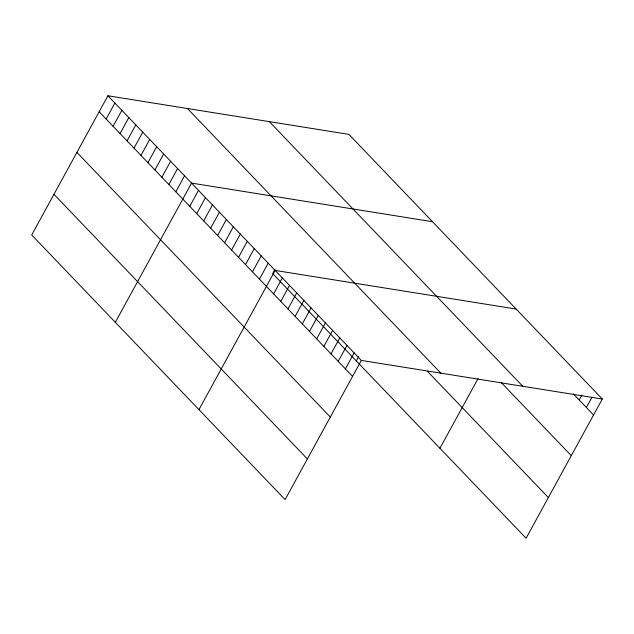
<?xml version="1.0" encoding="UTF-8"?>
<svg xmlns="http://www.w3.org/2000/svg" width="634" height="634" viewBox="0 0 634 634"><rect width="100%" height="100%" fill="white"/><g stroke="black" fill="none" stroke-linecap="round" stroke-linejoin="round"><path stroke-width="0.95" d="M602.3 399.032L348.89 134.384L107.907 95.766L31.7 234.968L285.11 499.616L361.325 360.413L602.3 399.032L526.093 538.234L272.675 273.587L274.998 269.355M106.132 119.018L114.881 103.041M113.106 126.293L121.847 110.316M120.072 133.576L128.813 117.599M127.038 140.851L135.787 124.874M134.012 148.126L142.753 132.149M140.978 155.409L149.727 139.432M147.944 162.684L156.693 146.708M154.918 169.96L163.659 153.991M161.884 177.243L170.633 161.266M168.85 184.518L177.599 168.541M175.824 191.793L184.565 175.824M115.325 322.302L191.539 183.099L432.515 221.718M189.756 206.351L198.505 190.374M196.73 213.626L205.471 197.657M203.696 220.909L212.445 204.933M210.662 228.185L219.412 212.208M217.636 235.46L226.378 219.491M224.602 242.743L233.352 226.766M231.568 250.018L240.318 234.041M238.542 257.293L247.284 241.324M245.509 264.576L254.258 248.599M252.475 271.851L261.224 255.874M259.449 279.126L268.19 263.158M198.949 409.635L275.164 270.433L516.139 309.051M273.595 293.907L282.344 277.93M280.775 301.404L289.524 285.427M287.955 308.901L296.704 292.924M295.135 316.398L303.884 300.429M302.315 323.903L311.064 307.926M309.495 331.4L318.244 315.423M316.675 338.897L325.424 322.92M323.855 346.394L332.604 330.417M331.035 353.891L339.784 337.914M338.215 361.388L346.964 345.419M345.395 368.893L354.144 352.916M356.3 360.92L358.622 356.688M439.933 448.254L478.076 378.585M579.191 400.014L581.957 394.966M586.371 407.511L591.894 397.423M573.318 393.88L593.551 415.008M269.363 121.641L522.781 386.288M501.446 382.738L571.289 455.672M187.434 108.509L440.844 373.157M427.348 371.199L548.355 497.571M107.907 95.766L361.325 360.413M99.166 111.742L352.575 376.39M76.904 152.406L330.314 417.053M53.961 194.297L307.379 458.945"/></g></svg>
